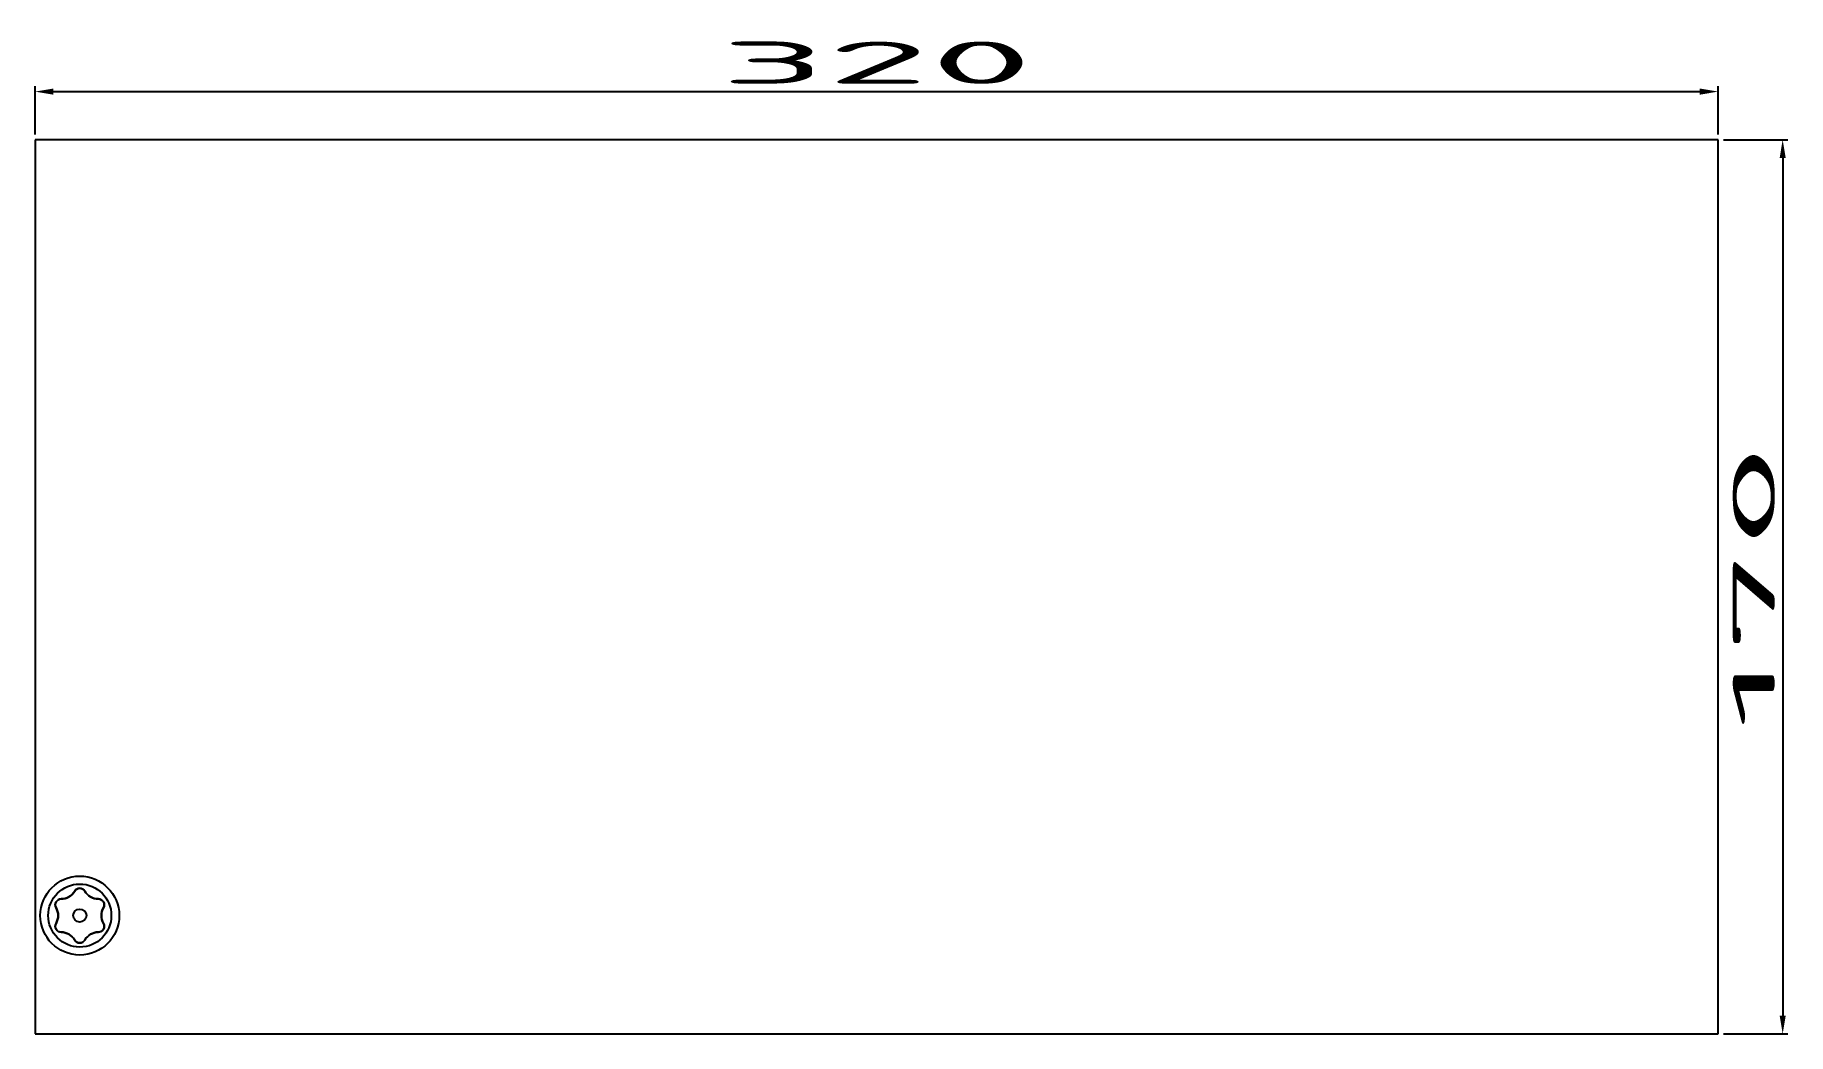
# Model space of a CAD drawing. Header units: millimetres. Extents: x 0 to 333, y 0 to 190.
import ezdxf

# ---------------------------------------------------------------- set-up
doc = ezdxf.new("R2010")
doc.units = ezdxf.units.MM
doc.styles.get("Standard").update_dxf_attribs({"font": 'ISOCP.SHX', "width": 4, "height": 8, "bigfont": 'EXTFONT.SHX'})
doc.dimstyles.new('AM_ISO', dxfattribs={"dimtxt": 3.5, "dimasz": 3.5, "dimexe": 1, "dimexo": 1, "dimgap": 1.5, "dimtad": 1, "dimdsep": 46, "dimtxsty": 'STANDARD', "dimcen": 0, "dimclrd": 256, "dimclre": 256, "dimclrt": 140, "dimadec": 0, "dimazin": 2, "dimtp": 0.1, "dimtm": 0.1, "dimtfac": 0.71, "dimtdec": 3, "dimtmove": 0, "dimatfit": 3, "dimfxl": 1, "dimlwd": -1, "dimlwe": -1, "dimarcsym": 0})

# ---------------------------------------------------------------- blocks, each defined once
blk = doc.blocks.new('*D9')
at = {"linetype": 'ByBlock'}
for p, q in [((0, 171), (0, 180.14)), ((320, 171), (320, 180.14)), ((3.5, 179.14), (316.5, 179.14))]:
    blk.add_line(p, q, dxfattribs=at)
for points in [[(3.5, 179.72), (3.5, 178.55), (0, 179.14)], [(316.5, 179.72), (316.5, 178.55), (320, 179.14)]]:
    blk.add_solid(points)
at = {"layer": 'Defpoints', "color": 0}
for p in [(320, 179.14), (0, 170), (320, 170)]:
    blk.add_point(p, dxfattribs=at)
at = {"color": 140, "insert": (160, 184.64), "char_height": 8, "attachment_point": 5}
blk.add_mtext('320', dxfattribs=at)
blk = doc.blocks.new('*D10')
at = {"linetype": 'ByBlock'}
for p, q in [((321, 170), (333.26, 170)), ((332.26, 166.5), (332.26, 3.5)), ((321, 0), (333.26, 0))]:
    blk.add_line(p, q, dxfattribs=at)
for points in [[(331.68, 166.5), (332.84, 166.5), (332.26, 170)], [(331.68, 3.5), (332.84, 3.5), (332.26, 0)]]:
    blk.add_solid(points)
at = {"layer": 'Defpoints', "color": 0}
for p in [(320, 170), (320, 0), (332.26, 0)]:
    blk.add_point(p, dxfattribs=at)
at = {"color": 140, "insert": (326.76, 85), "char_height": 8, "attachment_point": 5, "rotation": 90}
blk.add_mtext('170', dxfattribs=at)

msp = doc.modelspace()

# ---------------------------------------------------------------- linework, layer by layer
at = {"color": 5}
for p, q in [((320, 170), (0, 170)), ((0, 170), (0, 0)), ((320, 0), (320, 170)), ((0, 0), (320, 0))]:
    msp.add_line(p, q, dxfattribs=at)
for points in [[(7.539, 17.855, 0.5773503), (9.461, 17.855, -0.2679492), (12.042, 19.345, 0.5773503), (13.003, 21.01, -0.2679492), (13.003, 23.99, 0.5773503), (12.042, 25.655, -0.2679492), (9.461, 27.145, 0.5773503), (7.539, 27.145, -0.2679492), (4.958, 25.655, 0.5773503), (3.997, 23.99, -0.2679492), (3.997, 21.01, 0.5773503), (4.958, 19.345, -0.2679492)], [(7.539, 17.855, 0.2679492), (4.958, 19.345, -0.5773503), (3.997, 21.01, 0.2679492), (3.997, 23.99, -0.5773503), (4.958, 25.655, 0.2679492), (7.539, 27.145, -0.5773503), (9.461, 27.145, 0.2679492), (12.042, 25.655, -0.5773503), (13.003, 23.99, 0.2679492), (13.003, 21.01, -0.5773503), (12.042, 19.345, 0.2679492), (9.461, 17.855, -0.5773503)]]:
    msp.add_lwpolyline(points, format="xyb", close=True)
for radius in [7.5, 6, 1.25]:
    msp.add_circle((8.5, 22.5), radius)

# ---------------------------------------------------------------- dimensions: what is measured, and where the dimension line sits
dim = msp.add_linear_dim(base=(320, 179.136), p1=(0, 170), p2=(320, 170), dimstyle='AM_ISO')
dim.commit()
dim.dimension.update_dxf_attribs({"geometry": '*D9', "text_midpoint": (160, 179.136), "dimtype": 160})
dim = msp.add_linear_dim(base=(332.26, 0), p1=(320, 170), p2=(320, 0), angle=90, dimstyle='AM_ISO')
dim.commit()
dim.dimension.update_dxf_attribs({"geometry": '*D10', "text_midpoint": (326.76, 85)})

doc.saveas('drawing.dxf')
